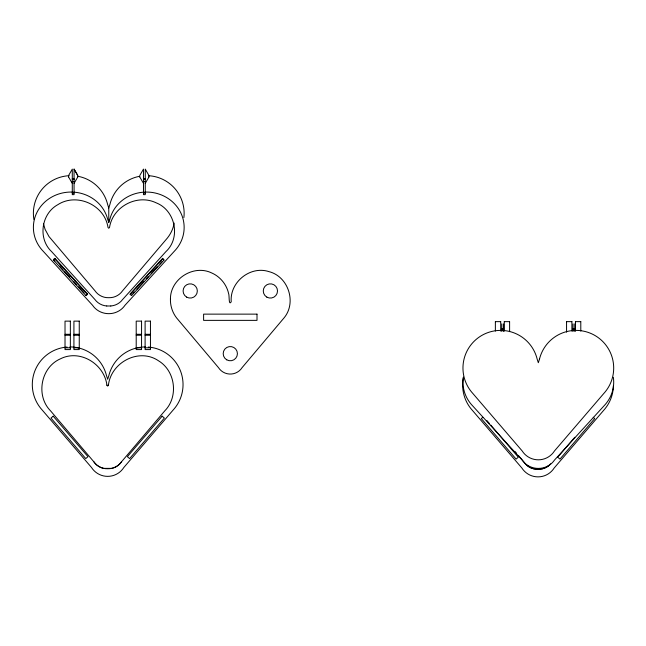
<?xml version="1.0" encoding="UTF-8"?>
<svg xmlns="http://www.w3.org/2000/svg" width="646" height="646" viewBox="0 0 646 646"><rect width="100%" height="100%" fill="white"/><g stroke="black" fill="none" stroke-linecap="round" stroke-linejoin="round"><path stroke-width="0.97" d="M174.145 223.08C173.16 229.29 170.148 235.079 165.949 239.723L122.635 290.708A16.037 16.037 0 0 1 108.77 297.693A16.037 16.037 0 0 1 94.914 290.7L48.999 236.565L45.099 229.395L43.54 223.887M73.87 192.153A37.646 35.377 0 0 1 107.616 219.059L108.77 222.45L108.77 207.996L109.925 204.394A37.646 37.646 0 0 1 138.987 176.415M108.407 385.21C111.015 362.277 139.108 347.403 158.617 360.864C175.47 371.054 178.627 396.733 164.859 410.767L121.537 461.753A16.077 16.077 0 0 1 111.693 468.382L103.659 468.374A16.085 16.085 0 0 1 93.807 461.745L50.493 410.767C35.538 395.691 40.787 367.429 60.288 358.893C79.829 348.864 104.208 363.876 106.905 385.064L107.624 385.92L108.407 385.21A1.284 1.284 0 0 1 108.148 385.686L107.196 385.686A1.365 1.365 0 0 1 106.913 385.064M108.77 222.45L109.925 219.059A37.646 35.377 0 0 1 143.67 192.161M74.064 183.359L77.762 176.996M145.253 183.359L148.951 176.996M574.779 437.31L557.716 457.19L559.945 459.096L594.716 418.584L593.23 417.308M162.647 258.352L130.193 293.882L130.193 294.495L131.55 295.577L164.003 260.039L162.647 258.352L162.647 258.957L130.193 294.495M132.898 293.486L134.255 292.008M136.96 289.045L143.719 281.64M146.424 278.676L148.451 276.456M151.156 273.5L157.244 266.838M159.95 263.875L161.976 261.654M482.804 417.308L481.318 418.584L516.097 459.096L518.318 457.19L490.758 425.076M53.545 259.45L54.894 258.36L87.347 293.89L87.347 294.503L85.999 295.593L53.545 260.055L53.545 259.45L54.894 260.927M53.545 260.055L54.894 258.36M87.347 293.89L85.999 295.593M72.287 178.676L74.064 178.676M143.477 178.676L145.253 178.676M72.287 179.499L74.064 179.499M143.477 179.499L145.253 179.499M72.287 181.599L74.064 181.599M143.477 181.599L145.253 181.599M72.287 192.968L74.064 192.968M143.477 192.968L145.253 192.968M106.751 305.986L110.789 305.986M495.369 321.643L500.707 321.643M504.268 321.643L509.605 321.643M566.558 321.643L571.896 321.643M575.457 321.643L580.794 321.643M501.845 328.548L503.622 328.548M573.034 328.548L574.811 328.548M501.845 329.412L503.622 329.412M573.034 329.412L574.811 329.412M65.02 334.297L70.357 334.297M73.919 334.297L79.256 334.297M136.209 334.297L141.555 334.297M145.108 334.297L150.453 334.297M65.02 335.242L70.357 335.242M73.919 335.242L79.256 335.242M136.209 335.242L141.555 335.242M145.108 335.242L150.453 335.242M65.02 347.806L70.357 347.806M73.919 347.806L79.256 347.806M136.209 347.806L141.555 347.806M145.108 347.806L150.453 347.806M162.647 258.957L164.003 260.039M54.894 258.965L87.347 294.503M59.634 266.112L63.009 269.81M64.366 271.288L69.776 277.215M73.83 281.656L76.535 284.62M78.562 286.84L83.972 292.759M486.826 420.489L489.45 423.55M515.096 451.611L516.388 453.137M518.334 455.414L524.148 462.261A16.085 16.085 0 0 0 534 468.899L542.034 468.891A16.077 16.077 0 0 0 550.634 463.86M139.77 176.996L143.477 183.359M68.581 176.956L68.581 175.526L72.287 169.131L72.287 194.64L74.064 194.64L74.064 169.123L77.762 175.486L77.762 176.956M74.064 169.123L77.762 175.486M68.581 176.996L72.287 183.359M108.77 207.996L107.616 204.386A37.646 37.646 0 0 0 78.554 176.406M580.794 321.627L580.794 331.083M575.457 321.627L575.457 331.083M574.811 323.872L574.811 331.527M573.034 323.872L573.034 331.527M571.896 321.627L571.896 331.083M566.558 321.627L566.558 332.189M509.605 321.627L509.605 331.64M504.268 321.627L504.268 331.083M503.622 323.872L503.622 331.527M501.845 323.872L501.845 331.527M500.707 321.627L500.707 331.083M495.369 321.627L495.369 331.083M148.951 176.956L148.951 175.526L145.253 169.123L145.253 194.64L143.477 194.64L143.477 169.123L139.77 175.486L139.77 176.956M131.55 294.964L131.55 295.577M548.672 465.726A16.037 16.037 0 0 1 538.021 469.246A16.037 16.037 0 0 1 526.845 465.29M463.497 377.119A37.646 37.646 0 0 0 472.525 410.525L521.847 467.979A19.154 19.154 0 0 0 554.195 467.979L603.509 410.525A37.646 37.646 0 0 0 613.393 385.573M463.311 377.304A37.646 35.377 0 0 0 472.84 406.068L522.154 460.057A19.154 17.999 0 0 0 554.502 460.057L603.816 406.068A37.646 35.377 0 0 0 613.345 377.304M121.529 461.745A16.037 16.037 0 0 1 107.672 468.738A16.037 16.037 0 0 1 93.815 461.745M67.103 347.047A37.646 37.646 0 0 0 42.184 410.008L91.498 467.47A19.154 19.154 0 0 0 123.846 467.47L173.16 410.008A37.646 37.646 0 0 0 148.241 347.047M69.938 346.934A37.646 37.646 0 0 1 106.517 375.673L107.672 379.283L108.827 375.681A37.646 37.646 0 0 1 145.407 346.942M33.891 219.422A37.646 37.646 0 0 1 69.138 175.696M148.394 175.704A37.646 37.646 0 0 1 183.9 217.549M144.607 192.104A37.646 35.377 0 0 1 180.565 212.373A37.646 35.377 0 0 1 174.258 251.326L124.944 305.316A19.154 17.999 0 0 1 92.596 305.316L43.274 251.326A37.646 35.377 0 0 1 36.975 212.373A37.646 35.377 0 0 1 72.925 192.096M110.789 305.994A16.053 15.092 0 0 0 122.627 299.478L165.949 251.577C181.122 237.534 175.187 210.192 156.154 202.828C137.146 193.639 112.679 206.631 109.505 227.554L108.714 228.224L107.995 227.416C104.668 204.944 76.801 192.411 57.825 204.677C41.255 213.705 37.686 238.6 51.583 251.577L94.897 299.478A16.061 15.092 0 0 0 106.751 305.994M170.439 298.953C170.221 305.736 172.425 312.559 176.592 317.921L218.477 367.614A14.042 14.042 0 0 0 242.113 367.598L284.022 317.921C296.877 302.611 288.35 276.431 268.938 271.627C250.196 265.441 229.572 282.27 231.228 301.795C228.49 306.398 229.532 295.19 228.587 293.502C226.617 284.442 220.092 276.545 211.565 272.895C193.55 264.222 170.294 278.959 170.439 298.953M539.483 359.128L538.328 362.737L537.173 359.136A37.646 37.646 0 0 0 482.877 334.83A37.646 37.646 0 0 0 472.84 393.462L522.154 450.924A19.154 19.154 0 0 0 554.502 450.924L603.816 393.462A37.646 37.646 0 0 0 593.779 334.83A37.646 37.646 0 0 0 539.483 359.128M162.146 416.161L127.375 456.674L129.596 458.587L164.375 418.067L162.146 416.161M53.198 416.161L50.977 418.067L85.748 458.587L87.977 456.674L53.198 416.161M257.003 314.134L203.611 314.134L203.611 320.368L257.003 320.368L257.003 314.134M70.357 321.127L65.02 321.127L65.02 349.583L70.357 349.583L70.357 321.11M79.256 321.127L73.919 321.127L73.919 349.583L79.256 349.583L79.256 321.11M141.555 321.127L136.209 321.127L136.209 349.583L141.555 349.583L141.555 321.11M150.453 321.127L145.108 321.127L145.108 349.583L150.453 349.583L150.453 321.11M226.746 359.83A7.122 7.122 0 0 0 237.421 353.661A7.122 7.122 0 0 0 226.746 347.5A7.122 7.122 0 0 0 226.746 359.83M186.654 297.12A7.122 7.122 0 0 0 197.337 290.95A7.122 7.122 0 0 0 186.654 284.789A7.122 7.122 0 0 0 186.654 297.12M266.83 297.12A7.122 7.122 0 0 0 277.514 290.95A7.122 7.122 0 0 0 266.83 284.789A7.122 7.122 0 0 0 266.83 297.12"/></g></svg>
